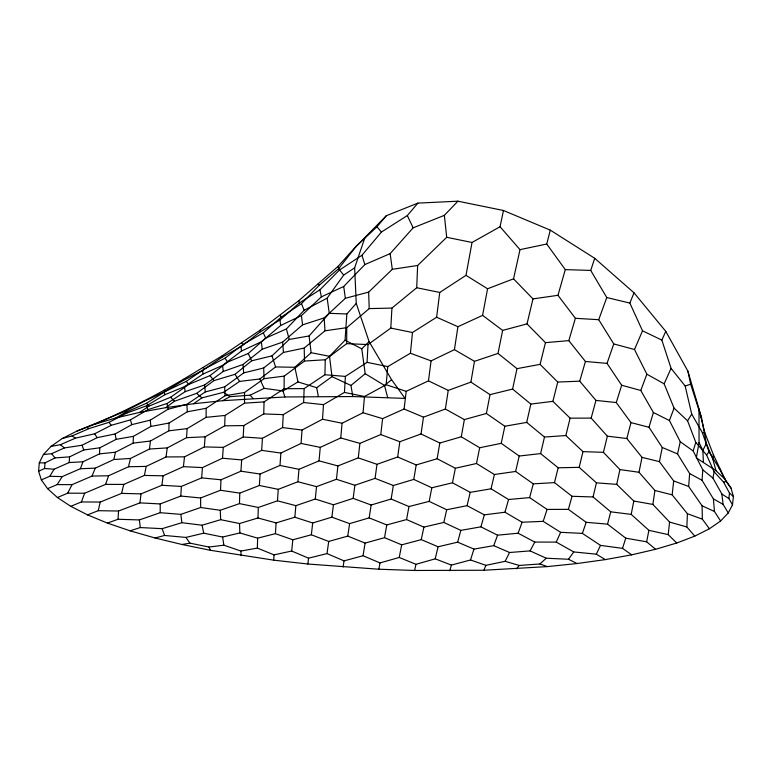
<?xml version="1.0" encoding="UTF-8"?>
<svg xmlns="http://www.w3.org/2000/svg" width="772" height="772" viewBox="0 0 772 772"><rect width="100%" height="100%" fill="white"/><g stroke="black" fill="none" stroke-linecap="round" stroke-linejoin="round"><path stroke-width="1.16" d="M107.414 523.088L118.019 519.276L139.375 519.923L160.209 512.695L160.219 503.923L180.802 496.049L200.604 497.969L220.502 490.259L239.764 493.125L259.382 485.482L278.248 489.332L297.915 481.757L316.53 486.64L336.438 479.277L354.879 485.26L375.067 478.37L393.334 485.511L413.782 479.412L431.818 487.769L452.469 482.799L470.216 492.343L491.05 488.801L508.565 499.503L529.611 497.602L547.107 509.433L568.375 509.346L586.189 522.316L607.554 524.14L625.754 538.171L646.637 541.809L655.611 549.278L676.754 543.015L694.771 536.135L709.429 528.752L720.604 520.984L728.266 512.965L732.493 504.811L733.4 496.56L731.007 488.087L725.217 479.422L720.701 470.196L713.318 454.505L704.904 432.947L699.77 412.644L690.66 384.205L687.881 371.12L665.773 331.371L634.015 292.81L594.71 258.292L550.282 230.143L503.469 210.495L457.912 201.193L417.893 203.113L386.309 215.735L355.602 247.069L338.561 268.752L319.386 285.157L301.466 303.657L281.307 317.06L263.271 332.828L243.141 344.408L225.009 358.189L204.725 368.784L186.197 381.387L165.507 391.375L146.468 403.254L125.556 412.344L115.945 417.932L94.898 424.195L76.891 431.094L62.214 438.544L51.02 446.399L43.396 454.544L39.285 462.843L38.6 471.248L41.331 479.866L47.574 488.666L57.408 497.535L70.783 506.316L87.535 514.876L107.414 523.088L130.063 530.818L155.066 537.987L181.931 544.482L210.486 550.311L273.693 560.154L307.854 564.014L378.859 569.225L414.612 570.479L483.919 570.247L547.387 566.6L577.06 563.531L605.335 559.603L631.67 554.836L655.611 549.278M38.6 471.248L44.564 468.507L54.108 469.212L69.142 462.563L82.961 461.781L99.482 453.888L115.462 452.209L133.131 443.128L150.453 441.005L168.875 430.805L187.133 428.614L206.105 417.343L206.143 408.291L225.067 395.747L244.521 392.514L264.082 378.676L284.164 376.118L304.515 361.045L325.253 359.771L346.686 343.656L368.032 344.573L390.815 328.09L412.48 332.51L436.634 317.224L439.741 292.453L465.998 275.353L472.03 242.476L500.053 226.727L503.469 210.495M206.105 417.343L225.067 415.433L244.541 403.148L264.063 401.903L284.115 388.712L284.164 376.118M346.686 343.656L346.753 327.666L369.209 308.597L391.925 308.096L416.706 287.744L417.642 265.481L446.708 237.303L444.363 215.349L457.912 201.193M168.875 430.805L169.02 423.037L187.306 411.794L206.143 408.291M284.115 388.712L304.149 388.605L324.925 374.738L325.253 359.771M547.387 566.6L539.898 563.965L519.286 565.451L505.12 561.321L485.868 565.336L470.515 559.97L451.398 565.094L435.215 558.832L415.954 564.313L399.24 557.461L379.998 562.923L363.023 555.734L344.022 560.877L327.029 553.592L308.539 558.185L291.691 551.025L274.031 554.865L257.365 548.101L257.626 538.161L275.421 533.674L292.82 539.782L311.348 534.784L328.708 541.442L347.776 536.106L365.108 543.102L384.524 537.669L401.691 544.839L421.261 539.628L438.071 546.769L457.68 542.166L473.95 549.114L493.733 545.659L509.549 552.501L530.074 550.899L546.258 558.224L568.491 559.256L577.06 563.531M160.209 512.695L180.86 514.364L200.672 507.503L220.271 510.282L239.474 503.614L239.764 493.125M41.331 479.866L49.794 476.285L62.223 476.594L80.365 468.739L95.255 468.15L113.841 459.514L130.497 458.452L149.45 449.034L167.273 447.895L186.535 437.676L205.13 436.807L224.681 425.835L243.817 425.565L263.725 413.927L264.063 401.903M130.063 530.818L140.311 527.556L162.159 528.666L181.874 522.692L202.09 525.221L220.667 519.681L239.523 523.532L257.964 517.983L258.311 507.465L277.466 500.825L295.869 505.65L315.265 499.04L333.436 504.782L353.151 498.365L371.158 505.004L391.163 499.04L408.967 506.557L429.174 501.375L446.698 509.732L467.089 505.67L484.333 514.847L504.975 512.222L522.104 522.239L543.189 521.341L560.646 532.323L582.377 533.384L600.519 545.389L622.531 548.361L631.67 554.836M224.681 425.835L225.067 415.433M263.725 413.927L283.256 414.641L303.628 402.521L304.149 388.605M133.131 443.128L133.402 436.344L150.868 426.453L169.02 423.037M694.771 536.135L686.868 526.977L687.408 513.727L672.161 494.852L654.917 490.461L639.004 472.271L619.916 469.569L603.424 452.324L582.966 451.63L565.847 435.533L544.492 437.048L526.707 422.409L504.84 426.24L486.389 413.464L464.368 419.582L445.357 409.035L423.481 417.169L404.094 409.015L382.603 418.646L363.052 412.74L342.064 423.23L322.522 419.244L302.016 430.043L282.581 427.582L262.441 438.293L243.209 436.991L223.291 447.374L204.348 446.92L184.518 456.841L166.038 456.947L146.197 466.394L128.48 466.761L108.562 475.764L92.003 476.092L72.057 484.671L57.186 484.584L47.574 488.666M220.502 490.259L220.985 479.788L240.941 471.2L260.077 474.027L279.995 465.439L298.967 469.308L319.048 460.855L337.904 465.931L358.276 457.864L376.997 464.319L397.667 456.985L416.195 464.947L437.135 458.742L455.374 468.247L476.488 463.509L494.418 474.51L515.609 471.46L533.288 483.851L554.47 482.625L572.052 496.29L593.041 496.946L610.729 511.817L631.197 514.384L648.905 530.335L668.205 534.62L676.754 543.015M282.581 427.582L283.256 414.641M243.209 436.991L243.817 425.565M324.925 374.738L345.383 376.408L367.047 362.358L368.032 344.573M390.815 328.09L391.925 308.096M180.802 496.049L181.362 486.428L201.646 477.868L220.985 479.788M303.628 402.521L323.468 404.653L344.447 392.417L345.383 376.408M259.382 485.482L260.077 474.027M99.482 453.888L99.868 447.789L116.118 439.336L133.402 436.344M57.408 497.535L67.666 493.183L84.669 493.221L105.619 484.372L123.742 484.42L144.393 475.436L163.133 475.813L183.408 466.664L202.447 467.591L222.5 458.23L241.665 459.929L261.679 450.365L262.441 438.293M118.019 519.276L118.55 511.016L139.915 502.89L160.219 503.923M240.941 471.2L241.665 459.929M273.693 560.154L274.031 554.865M275.421 533.674L276.106 522.905L294.846 517.211L312.699 522.982L331.883 517.163L349.61 523.628L369.17 517.887L386.762 524.931L406.555 519.566L423.896 527.093L443.832 522.441L460.807 530.374L480.917 526.842L497.573 535.179L518.108 533.211L534.793 542.079L556.236 542.098L573.75 551.941L596.312 554.18L605.335 559.603M186.535 437.676L187.133 428.614M322.522 419.244L323.468 404.653M277.466 500.825L278.248 489.332M356.249 303.396L369.093 341.61L391.607 379.718L405.03 398.4L352.852 396.547L350.942 385.45L331.979 376.63L329.528 356.288L345.055 340.201L346.85 313.992L356.249 303.396L354.657 267.836L364.828 237.834M261.679 450.365L280.873 453.058L301.061 443.437L302.016 430.043M222.5 458.23L223.291 447.374M279.995 465.439L280.873 453.058M720.604 520.984L714.447 511.479L713.396 498.866L702.038 480.3L702.8 469.839L693.159 450.954L680.267 441.748L669.411 420.537L653.392 412.499L640.779 390.478L621.672 385.238L607.033 363.38L585.427 361.479L568.81 340.635L575.372 318.305L557.973 295.309L565.278 269.602L546.74 244.029L550.282 230.143M69.142 462.563L69.576 456.86L83.781 449.979L99.868 447.789M201.646 477.868L202.447 467.591M204.348 446.92L205.13 436.807M714.447 511.479L702.086 505.795L688.643 486.447L689.657 473.574L677.527 453.907L662.27 447.49L648.991 427.292L630.975 422.602L616.268 402.559L595.945 400.407L579.733 381.175L557.731 382.053L540.072 364.365L516.999 368.649L498.008 353.422L474.481 361.325L454.428 349.658L431.075 360.891L410.424 353.229L387.776 366.594L367.047 362.358M44.564 468.507L45.017 462.901L55.005 457.902L69.576 456.86M725.217 479.422L715.962 470.698L712.913 459.369L713.318 454.505M297.915 481.757L298.967 469.308M294.846 517.211L295.869 505.65M363.052 412.74L364.48 396.509L386.145 384.736L406.197 391.336L428.479 380.847L448.243 390.4L470.891 382.111L490.017 394.637L512.598 389.078L530.846 404.074L552.897 401.343L570.122 418.163L591.159 418.106L607.352 436.17L626.835 438.506L642.005 457.362L659.423 461.646L673.676 480.937L688.643 486.447M319.048 460.855L320.255 447.364L340.751 437.956L359.906 443.369L380.779 434.559L399.819 441.719L421.039 433.96L439.828 443.031L461.289 436.778L479.702 447.75L501.231 443.331L519.209 456.03L540.603 453.589L558.185 467.784L579.183 467.349L596.457 482.847L616.731 484.372L633.783 501.028L652.871 504.425L669.585 522.065L686.868 526.977M340.751 437.956L342.064 423.23M386.145 384.736L387.776 366.594M410.424 353.229L412.48 332.51M291.691 551.025L292.82 539.782M315.265 499.04L316.53 486.64M672.161 494.852L673.676 480.937M336.438 479.277L337.904 465.931M668.205 534.62L669.585 522.065M732.493 504.811L728.874 498.567L729.482 493.057L723.634 482.191L714.1 471.76L706.612 454.969L695.804 442.414L687.572 420.798L674.072 408.127L664.132 383.809L646.859 374.198L634.487 349.504L613.769 343.936L598.725 319.704L606.773 297.529L590.725 270.432L594.71 258.292M183.408 466.664L184.518 456.841M358.276 457.864L359.906 443.369M311.348 534.784L312.699 522.982M380.779 434.559L382.603 418.646M307.854 564.014L308.539 558.185M404.094 409.015L406.197 391.336M139.915 502.89L141.015 493.877L161.888 485.289L181.362 486.428M149.45 449.034L150.453 441.005M331.883 517.163L333.436 504.782M76.891 431.094L125.556 411.119L144.547 401.122L164.214 391.954L183.282 380.403L202.631 370.473L221.738 357.417L241.067 346.609L260.241 331.854L260.492 329.905L299.025 300.482L337.962 266.456L356.104 246.336L376.977 226.775L386.309 215.735M428.479 380.847L431.075 360.891M161.888 485.289L163.133 475.813M353.151 498.365L354.879 485.26M166.038 456.947L167.273 447.895M375.067 478.37L376.997 464.319M327.029 553.592L328.708 541.442M397.667 456.985L399.819 441.719M421.039 433.96L423.481 417.169M347.776 536.106L349.61 523.628M652.871 504.425L654.917 490.461M343.086 567.063L344.022 560.877M454.428 349.658L457.921 326.71L482.596 315.362L487.557 288.776L513.544 278.817L520.01 249.645L500.053 226.727M369.17 517.887L371.158 505.004M445.357 409.035L448.243 390.4M391.163 499.04L393.334 485.511M363.023 555.734L365.108 543.102M413.782 479.412L416.195 464.947M437.135 458.742L439.828 443.031M470.891 382.111L474.481 361.325M384.524 537.669L386.762 524.931M687.881 371.12L699.007 408.977L699.046 442.501L696.344 457.902L715.962 470.698M461.289 436.778L464.368 419.582M378.859 569.225L379.998 562.923M728.266 512.965L723.084 504.348L721.868 494.022L712.942 478.09L714.1 471.76M406.555 519.566L408.967 506.557M486.389 413.464L490.017 394.637M631.197 514.384L633.783 501.028M399.24 557.461L401.691 544.839M429.174 501.375L431.818 487.769M646.637 541.809L648.905 530.335M144.393 475.436L146.197 466.394M452.469 482.799L455.374 468.247M498.008 353.422L502.63 330.406L527.025 323.902L545.466 342.643L568.81 340.635M639.004 472.271L642.005 457.362M659.423 461.646L662.27 447.49M476.488 463.509L479.702 447.75M421.261 539.628L423.896 527.093M501.231 443.331L504.84 426.24M512.598 389.078L516.999 368.649M616.731 484.372L619.916 469.569M414.612 570.479L415.954 564.313M113.841 459.514L115.462 452.209M677.527 453.907L680.267 441.748M87.535 514.876L98.247 510.688L100.206 502.061L121.609 493.376L141.015 493.877M443.832 522.441L446.698 509.732M526.707 422.409L530.846 404.074M183.282 380.403L183.543 379.255L222.133 355.863L260.492 329.905M515.609 471.46L519.209 456.03M467.089 505.67L470.216 492.343M491.05 488.801L494.418 474.51M540.603 453.589L544.492 437.048M435.215 558.832L438.071 546.769M121.609 493.376L123.742 484.42M527.025 323.902L532.969 298.899L513.544 278.817M579.183 467.349L582.966 451.63M593.041 496.946L596.457 482.847M128.48 466.761L130.497 458.452M603.424 452.324L607.352 436.17M565.847 435.533L570.122 418.163M540.072 364.365L545.466 342.643M221.738 357.417L222.133 355.863M552.897 401.343L557.731 382.053M554.47 482.625L558.185 467.784M607.554 524.14L610.729 511.817M626.835 438.506L630.975 422.602M457.68 542.166L460.807 530.374M529.611 497.602L533.288 483.851M591.159 418.106L595.945 400.407M449.796 570.807L451.398 565.094M504.975 512.222L508.565 499.503M568.375 509.346L572.052 496.29M480.917 526.842L484.333 514.847M579.733 381.175L585.427 361.479M648.991 427.292L653.392 412.499M693.159 450.954L695.804 442.414M616.268 402.559L621.672 385.238M470.515 559.97L473.95 549.114M622.531 548.361L625.754 538.171M543.189 521.341L547.107 509.433M105.619 484.372L108.562 475.764M582.377 533.384L586.189 522.316M607.033 363.38L613.769 343.936M518.108 533.211L522.104 522.239M493.733 545.659L497.573 535.179M80.365 468.739L82.961 461.781M640.779 390.478L646.859 374.198M669.411 420.537L674.072 408.127M70.783 506.316L81.378 501.945L84.669 493.221M483.919 570.247L485.868 565.336M731.007 488.087L726.076 481.438L718.954 467.89L709.014 451.861L702.356 432.619L691.712 414.101L685.16 386L671.08 368.369L661.845 340.085L642.526 330.831L629.856 303.087L634.015 292.81M92.003 476.092L95.255 468.15M634.487 349.504L642.526 330.831M556.236 542.098L560.646 532.323M661.845 340.085L665.773 331.371M664.132 383.809L671.08 368.369M596.312 554.18L600.519 545.389M703.408 462.119L702.858 450.452L706.341 443.389L701.613 418.221L699.007 408.977M505.12 561.321L509.549 552.501M67.666 493.183L72.057 484.671M530.074 550.899L534.793 542.079M49.794 476.285L54.108 469.212M687.572 420.798L691.712 414.101M57.186 484.584L62.223 476.594M355.602 247.069L356.104 246.336M115.945 417.932L139.684 412.402L148.938 406.14L170.622 397.252L188.841 384.379L210.003 375.617L227.653 362.029L248.227 353.518L265.713 338.097L286.402 328.949L304.12 310.286L327.154 298.137L343.675 275.102L354.657 267.836M568.491 559.256L573.75 551.941M706.612 454.969L709.014 451.861M516.468 568.829L519.286 565.451M260.241 331.854L279.947 319.955L299.266 303.039L319.926 289.809L339.371 270.113L361.943 255.271L381.416 232.054L407.317 215.552L417.893 203.113M62.214 438.544L72.037 435.939L89.079 428.576L109.035 422.332L126.897 413.01L146.583 405.763L164.899 394.714L184.373 386.724L203.026 374.044L222.548 365.426L241.472 351.048L261.37 341.803L280.67 325.475L301.427 315.623L321.364 296.873L343.714 286.47L364.857 264.564L390.159 253.621L413.145 227.827L444.363 215.349M139.684 412.402L165.69 407.664L174.549 401.218L196.677 393.344L213.921 380.615L235.016 374.314L251.682 360.794L272.014 355.863L289.249 339.448L309.07 335.965L329.268 313.316L327.154 298.137M387.679 397.638L384.514 385.44L365.204 373.716L361.769 348.819L369.093 341.61M51.02 446.399L60.322 444.72L75.444 438.158L94.666 433.787L111.226 425.314L130.391 419.9L147.886 409.662L167.07 403.505L185.232 391.626L204.59 384.967L223.253 371.448L243.006 364.471L262.2 349.214L282.648 342.112L302.576 324.858L324.163 317.919L345.364 298.291L368.649 292.096L392.301 269.322L417.642 265.481M539.898 563.965L546.258 558.224M165.69 407.664L193.511 403.756L201.868 397.898L223.687 392.282L239.59 381.416L259.817 378.984L275.565 366.941L294.865 367.279L311.135 352.717L329.528 356.288M43.396 454.544L51.608 453.695L64.423 447.924L82.025 445.251L97.137 437.666L115.153 433.932L131.848 424.629L150.289 420.142L168.006 409.257L186.882 404.325L205.304 391.925L224.671 386.849L243.701 372.915L263.677 367.983L283.43 352.447L304.197 348.066L325.002 330.802L346.753 327.666M350.942 385.45L365.204 373.716M384.514 385.44L391.607 379.718M193.511 403.756L222.625 400.687L229.969 396.673L250.186 395.177L264.12 388.355L282.986 390.941L297.973 381.918L316.694 387.689L331.979 376.63M94.898 424.195C125.228 410.82 154.94 396.036 183.543 379.255M685.16 386L690.66 384.205M723.634 482.191L726.076 481.438M104.78 419.553L105.494 419.36M155.066 537.987L164.6 535.459L185.917 537.428L203.692 533.172L222.616 537.042L239.87 532.941L257.626 538.161M520.01 249.645L546.74 244.029M181.931 544.482L189.941 543.15L208.98 547.039L223.87 545.186L240.874 551.034L257.365 548.101M532.969 298.899L557.973 295.309M222.625 400.687L284.868 396.972L352.852 396.547M81.378 501.945L100.206 502.061M39.285 462.843L45.017 462.901M98.247 510.688L118.55 511.016M565.278 269.602L590.725 270.432M329.268 313.316L346.85 313.992M575.372 318.305L598.725 319.704M702.356 432.619L704.904 432.947M446.708 237.303L472.03 242.476M416.706 287.744L439.741 292.453M344.447 392.417L364.48 396.509M301.061 443.437L320.255 447.364M239.474 503.614L258.311 507.465M606.773 297.529L629.856 303.087M257.964 517.983L276.106 522.905M687.408 513.727L702.356 519.151L709.429 528.752M436.634 317.224L457.921 326.71M86.879 427.495L89.079 428.576M345.055 340.201L361.769 348.819M689.657 473.574L702.038 480.3M713.396 498.866L723.084 504.348M465.998 275.353L487.557 288.776M721.868 494.022L728.874 498.567M72.037 435.939L75.444 438.158M223.687 392.282L229.969 396.673M203.277 367.762L204.725 368.784M482.596 315.362L502.63 330.406M60.322 444.72L64.423 447.924M702.8 469.839L712.942 478.09M196.677 393.344L201.868 397.898M729.482 493.057L733.4 496.56M241.713 343.106L243.141 344.408M164.301 390.275L165.507 391.375M170.622 397.252L174.549 401.218M186.197 381.387L188.841 384.379M146.468 403.254L148.938 406.14M250.186 395.177L252.946 398.439M376.977 226.775L381.416 232.054M279.956 315.449L281.307 317.06M51.608 453.695L55.005 457.902M338.561 268.752L343.675 275.102M210.003 375.617L213.921 380.615M718.954 467.89L720.701 470.196M109.035 422.332L111.226 425.314M125.556 411.119L126.897 413.01M185.917 537.428L189.941 543.15M318.286 283.594L319.386 285.157M225.009 358.189L227.653 362.029M235.016 374.314L239.59 381.416M94.666 433.787L97.137 437.666M124.678 410.781L125.556 412.344M699.046 442.501L702.858 450.452M407.317 215.552L413.145 227.827M248.227 353.518L251.682 360.794M263.271 332.828L265.713 338.097M259.817 378.984L264.12 388.355M208.98 547.039L210.486 550.311M706.341 443.389L712.913 459.369M301.466 303.657L304.12 310.286M337.962 266.456L339.371 270.113M82.025 445.251L83.781 449.979M162.159 528.666L164.6 535.459M146.583 405.763L147.886 409.662M699.77 412.644L701.613 418.221M272.014 355.863L275.565 366.941M361.943 255.271L364.857 264.564M144.374 400.581L144.547 401.122M282.986 390.941L284.868 396.972M130.391 419.9L131.848 424.629M286.402 328.949L289.249 339.448M164.214 391.954L164.899 394.714M294.865 367.279L297.973 381.918M319.926 289.809L321.364 296.873M202.09 525.221L203.692 533.172M316.694 387.689L318.325 396.325M115.153 433.932L116.118 439.336M184.373 386.724L185.232 391.626M167.07 403.505L168.006 409.257M222.616 537.042L223.87 545.186M343.714 286.47L345.364 298.291M390.159 253.621L392.301 269.322M279.947 319.955L280.67 325.475M301.427 315.623L302.576 324.858M309.07 335.965L311.135 352.717M180.86 514.364L181.874 522.692M139.375 519.923L140.311 527.556M222.548 365.426L223.253 371.448M261.37 341.803L262.2 349.214M202.631 370.473L203.026 374.044M204.59 384.967L205.304 391.925M299.025 300.482L299.266 303.039M150.289 420.142L150.868 426.453M241.067 346.609L241.472 351.048M243.006 364.471L243.701 372.915M282.648 342.112L283.43 352.447M324.163 317.919L325.002 330.802M186.882 404.325L187.306 411.794M240.874 551.034L241.086 555.551M224.671 386.849L225.067 395.747M220.271 510.282L220.667 519.681M263.677 367.983L264.082 378.676M239.523 523.532L239.87 532.941M368.649 292.096L369.209 308.597M304.197 348.066L304.515 361.045M702.086 505.795L702.356 519.151M200.604 497.969L200.672 507.503M244.521 392.514L244.541 403.148"/></g></svg>
